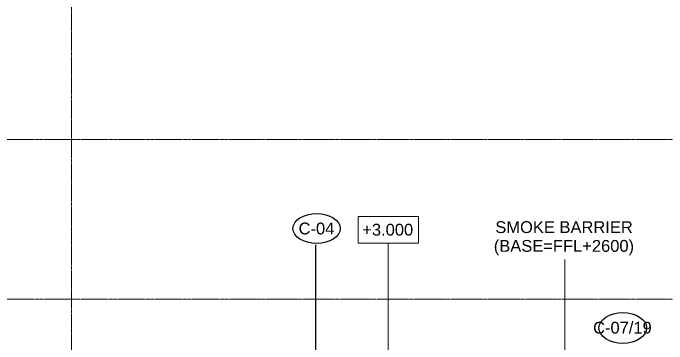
# Model space of a CAD drawing. Header units: millimetres. Extents: x -678720 to -601931, y -306 to 39239.
# Drawn here: x -655525 to -638913, y 11056 to 19466 of the extents above; entities that cross this region are included whole.
import ezdxf

# ---------------------------------------------------------------- set-up
doc = ezdxf.new("R2010")
doc.units = ezdxf.units.MM
doc.linetypes.add('DPA_Grid _ Level 100', pattern=[10, 5.5, -1.6, 1.3, -1.6])
for name, color, linetype, lineweight in [('A-ANNO-NOTE', 3, 'Continuous', 25), ('A-ROOM-IDEN', 3, 'Continuous', 25), ('G-ANNO-TEXT', 3, 'Continuous', 9), ('S-GRID', 251, 'Continuous', 9)]:
    doc.layers.add(name, color=color, linetype=linetype, lineweight=lineweight)
doc.styles.add('Arial_2', font='arial.ttf', dxfattribs={"height": 300})

# ---------------------------------------------------------------- blocks, each defined once
blk = doc.blocks.new('DPA_TAG Room-Ceiling - STANDARD-8527542-4234-01 ENLARGED MULTI-PURPOSE LEVEL - REFLECTED CEILING PLAN - SHEET 5')
at = {"layer": 'A-ROOM-IDEN'}
blk.add_ellipse((0, 0), major_axis=(-6, 0), ratio=0.633333, dxfattribs=at)
blk = doc.blocks.new('Ceiling Tags - Ceiling Tags-9510765-4234-01 ENLARGED MULTI-PURPOSE LEVEL - REFLECTED CEILING PLAN - SHEET 5')
at = {"layer": 'A-ANNO-NOTE'}
blk.add_ellipse((0, 0), major_axis=(6.05, 0), ratio=0.646436, dxfattribs=at)
blk = doc.blocks.new('*U1546')
at = {"layer": 'S-GRID', "linetype": 'DPA_Grid _ Level 100'}
blk.add_line((-21025, -8552.3), (-21025, 29060.4), dxfattribs=at)

msp = doc.modelspace()

# ---------------------------------------------------------------- linework, layer by layer
at = {"layer": 'A-ROOM-IDEN'}
msp.add_line((-647832, 8076), (-647832, 13579), dxfattribs=at)
at = {"layer": 'G-ANNO-TEXT', "color": 10}
for p, q in [((-645992, 8275), (-645992, 13614)), ((-641505, 7522), (-641505, 13205))]:
    msp.add_line(p, q, dxfattribs=at)
at = {"layer": 'G-ANNO-TEXT', "color": 10, "flags": 128}
msp.add_lwpolyline([(-646756, 14296), (-645227, 14296), (-645227, 13614), (-646756, 13614)], close=True, dxfattribs=at)
at = {"layer": 'S-GRID', "linetype": 'DPA_Grid _ Level 100'}
for p, q in [((-607379, 16252), (-677385, 16252)), ((-607379, 12194), (-677385, 12194))]:
    msp.add_line(p, q, dxfattribs=at)

# ---------------------------------------------------------------- block references
msp.add_blockref('*U1546', (-633017, 9279))
at = {"layer": 'A-ANNO-NOTE', "xscale": 100, "yscale": 100, "zscale": 100}
msp.add_blockref('Ceiling Tags - Ceiling Tags-9510765-4234-01 ENLARGED MULTI-PURPOSE LEVEL - REFLECTED CEILING PLAN - SHEET 5', (-640034, 11462), dxfattribs=at)
at = {"layer": 'A-ROOM-IDEN', "xscale": 99.99999999999993, "yscale": 99.99999999999993, "zscale": 99.99999999999993}
msp.add_blockref('DPA_TAG Room-Ceiling - STANDARD-8527542-4234-01 ENLARGED MULTI-PURPOSE LEVEL - REFLECTED CEILING PLAN - SHEET 5', (-647814, 13990), dxfattribs=at)

# ---------------------------------------------------------------- texts
at = {"layer": 'A-ANNO-NOTE', "lineweight": 9, "insert": (-640790, 11619), "char_height": 300, "width": 1835.86, "attachment_point": 1, "style": 'Arial_2'}
msp.add_mtext('C-07/19', dxfattribs=at)
at = {"layer": 'A-ROOM-IDEN', "lineweight": 9, "insert": (-648271, 14140), "char_height": 300, "width": 1114.35, "attachment_point": 1, "style": 'Arial_2'}
msp.add_mtext('C-04', dxfattribs=at)
at = {"layer": 'G-ANNO-TEXT', "color": 7, "char_height": 300, "attachment_point": 1, "style": 'Arial_2'}
for s, insert, width in [('SMOKE BARRIER ', (-643273, 14175), 4433.33), ('+3.000', (-646653, 14110), 1595.36), ('(BASE=FFL+2600)', (-643312, 13698), 4377.21)]:
    msp.add_mtext(s, dxfattribs=dict(at, insert=insert, width=width))

doc.saveas('drawing.dxf')
